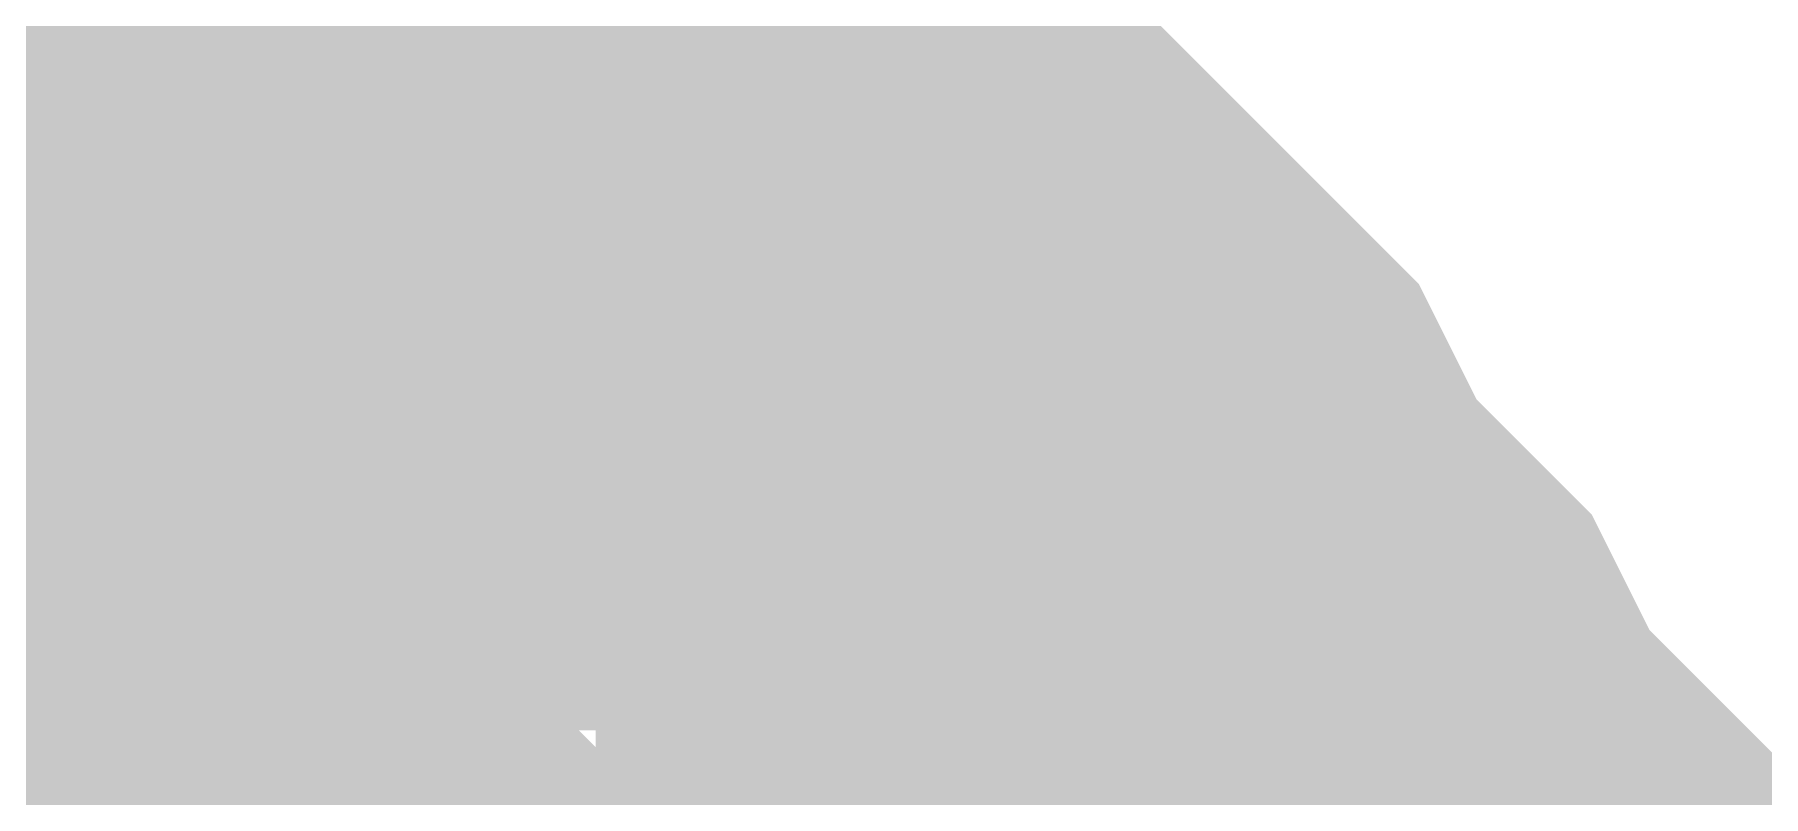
# Model space of a CAD drawing. Header units: inches. Extents: x 0 to 841, y 0 to 594.
# Drawn here: x 520.178 to 520.852, y 110.366 to 110.663 of the extents above; entities that cross this region are included whole.
import ezdxf

# ---------------------------------------------------------------- set-up
doc = ezdxf.new("R2010")
doc.units = ezdxf.units.IN
doc.layers.add('Sheet', color=255, linetype='Continuous')

msp = doc.modelspace()

# ---------------------------------------------------------------- linework, layer by layer
at = {"layer": 'Sheet'}
for points in [[(520.01055, 114.99093, 0.7493, 0.7493, 0), (520.01055, 109.98253, 0.7493, 0.7493, 0)], [(520.01055, 110.74614, 0.29972, 0.29972, 0), (520.05546, 110.74614, 0.29972, 0.29972, 0), (520.07792, 110.74614, 0.29972, 0.29972, 0), (520.12284, 110.74614, 0.29972, 0.29972, 0), (520.16775, 110.72368, 0.29972, 0.29972, 0), (520.19021, 110.72368, 0.29972, 0.29972, 0), (520.23513, 110.70123, 0.29972, 0.29972, 0), (520.25758, 110.70123, 0.29972, 0.29972, 0), (520.3025, 110.67877, 0.29972, 0.29972, 0), (520.32496, 110.67877, 0.29972, 0.29972, 0), (520.36987, 110.65631, 0.29972, 0.29972, 0), (520.39233, 110.63385, 0.29972, 0.29972, 0), (520.43725, 110.61139, 0.29972, 0.29972, 0), (520.4597, 110.58893, 0.29972, 0.29972, 0), (520.48216, 110.56647, 0.29972, 0.29972, 0), (520.52708, 110.54401, 0.29972, 0.29972, 0), (520.54954, 110.52155, 0.29972, 0.29972, 0), (520.57199, 110.49909, 0.29972, 0.29972, 0), (520.59445, 110.47663, 0.29972, 0.29972, 0), (520.61691, 110.43172, 0.29972, 0.29972, 0), (520.63937, 110.40926, 0.29972, 0.29972, 0), (520.66182, 110.3868, 0.29972, 0.29972, 0), (520.68428, 110.34188, 0.29972, 0.29972, 0), (520.70674, 110.31942, 0.29972, 0.29972, 0), (520.70674, 110.2745, 0.29972, 0.29972, 0), (520.7292, 110.25204, 0.29972, 0.29972, 0), (520.7292, 110.20712, 0.29972, 0.29972, 0)], [(520.01055, 110.74614, 0.29972, 0.29972, 0), (520.05546, 110.74614, 0.29972, 0.29972, 0), (520.07792, 110.74614, 0.29972, 0.29972, 0), (520.12284, 110.74614, 0.29972, 0.29972, 0), (520.16775, 110.72368, 0.29972, 0.29972, 0), (520.19021, 110.72368, 0.29972, 0.29972, 0), (520.23513, 110.70123, 0.29972, 0.29972, 0), (520.25758, 110.70123, 0.29972, 0.29972, 0), (520.3025, 110.67877, 0.29972, 0.29972, 0), (520.32496, 110.67877, 0.29972, 0.29972, 0), (520.36987, 110.65631, 0.29972, 0.29972, 0), (520.39233, 110.63385, 0.29972, 0.29972, 0), (520.43725, 110.61139, 0.29972, 0.29972, 0), (520.4597, 110.58893, 0.29972, 0.29972, 0), (520.48216, 110.56647, 0.29972, 0.29972, 0), (520.52708, 110.54401, 0.29972, 0.29972, 0), (520.54954, 110.52155, 0.29972, 0.29972, 0), (520.57199, 110.49909, 0.29972, 0.29972, 0), (520.59445, 110.47663, 0.29972, 0.29972, 0), (520.61691, 110.43172, 0.29972, 0.29972, 0), (520.63937, 110.40926, 0.29972, 0.29972, 0), (520.66182, 110.3868, 0.29972, 0.29972, 0), (520.68428, 110.34188, 0.29972, 0.29972, 0), (520.70674, 110.31942, 0.29972, 0.29972, 0), (520.70674, 110.2745, 0.29972, 0.29972, 0), (520.7292, 110.25204, 0.29972, 0.29972, 0), (520.7292, 110.20712, 0.29972, 0.29972, 0)], [(520.01055, 110.74614, 0.29972, 0.29972, 0), (520.05546, 110.74614, 0.29972, 0.29972, 0), (520.07792, 110.74614, 0.29972, 0.29972, 0), (520.12284, 110.74614, 0.29972, 0.29972, 0), (520.16775, 110.72368, 0.29972, 0.29972, 0), (520.19021, 110.72368, 0.29972, 0.29972, 0), (520.23513, 110.70123, 0.29972, 0.29972, 0), (520.25758, 110.70123, 0.29972, 0.29972, 0), (520.3025, 110.67877, 0.29972, 0.29972, 0), (520.32496, 110.67877, 0.29972, 0.29972, 0), (520.36987, 110.65631, 0.29972, 0.29972, 0), (520.39233, 110.63385, 0.29972, 0.29972, 0), (520.43725, 110.61139, 0.29972, 0.29972, 0), (520.4597, 110.58893, 0.29972, 0.29972, 0), (520.48216, 110.56647, 0.29972, 0.29972, 0), (520.52708, 110.54401, 0.29972, 0.29972, 0), (520.54954, 110.52155, 0.29972, 0.29972, 0), (520.57199, 110.49909, 0.29972, 0.29972, 0), (520.59445, 110.47663, 0.29972, 0.29972, 0), (520.61691, 110.43172, 0.29972, 0.29972, 0), (520.63937, 110.40926, 0.29972, 0.29972, 0), (520.66182, 110.3868, 0.29972, 0.29972, 0), (520.68428, 110.34188, 0.29972, 0.29972, 0), (520.70674, 110.31942, 0.29972, 0.29972, 0), (520.70674, 110.2745, 0.29972, 0.29972, 0), (520.7292, 110.25204, 0.29972, 0.29972, 0), (520.7292, 110.20712, 0.29972, 0.29972, 0)], [(520.01055, 110.74614, 0.29972, 0.29972, 0), (520.05546, 110.74614, 0.29972, 0.29972, 0), (520.07792, 110.74614, 0.29972, 0.29972, 0), (520.12284, 110.74614, 0.29972, 0.29972, 0), (520.16775, 110.72368, 0.29972, 0.29972, 0), (520.19021, 110.72368, 0.29972, 0.29972, 0), (520.23513, 110.70123, 0.29972, 0.29972, 0), (520.25758, 110.70123, 0.29972, 0.29972, 0), (520.3025, 110.67877, 0.29972, 0.29972, 0), (520.32496, 110.67877, 0.29972, 0.29972, 0), (520.36987, 110.65631, 0.29972, 0.29972, 0), (520.39233, 110.63385, 0.29972, 0.29972, 0), (520.43725, 110.61139, 0.29972, 0.29972, 0), (520.4597, 110.58893, 0.29972, 0.29972, 0), (520.48216, 110.56647, 0.29972, 0.29972, 0), (520.52708, 110.54401, 0.29972, 0.29972, 0), (520.54954, 110.52155, 0.29972, 0.29972, 0), (520.57199, 110.49909, 0.29972, 0.29972, 0), (520.59445, 110.47663, 0.29972, 0.29972, 0), (520.61691, 110.43172, 0.29972, 0.29972, 0), (520.63937, 110.40926, 0.29972, 0.29972, 0), (520.66182, 110.3868, 0.29972, 0.29972, 0), (520.68428, 110.34188, 0.29972, 0.29972, 0), (520.70674, 110.31942, 0.29972, 0.29972, 0), (520.70674, 110.2745, 0.29972, 0.29972, 0), (520.7292, 110.25204, 0.29972, 0.29972, 0), (520.7292, 110.20712, 0.29972, 0.29972, 0)], [(520.01055, 110.74614, 0.29972, 0.29972, 0), (520.05546, 110.74614, 0.29972, 0.29972, 0), (520.07792, 110.74614, 0.29972, 0.29972, 0), (520.12284, 110.74614, 0.29972, 0.29972, 0), (520.16775, 110.72368, 0.29972, 0.29972, 0), (520.19021, 110.72368, 0.29972, 0.29972, 0), (520.23513, 110.70123, 0.29972, 0.29972, 0), (520.25758, 110.70123, 0.29972, 0.29972, 0), (520.3025, 110.67877, 0.29972, 0.29972, 0), (520.32496, 110.67877, 0.29972, 0.29972, 0), (520.36987, 110.65631, 0.29972, 0.29972, 0), (520.39233, 110.63385, 0.29972, 0.29972, 0), (520.43725, 110.61139, 0.29972, 0.29972, 0), (520.4597, 110.58893, 0.29972, 0.29972, 0), (520.48216, 110.56647, 0.29972, 0.29972, 0), (520.52708, 110.54401, 0.29972, 0.29972, 0), (520.54954, 110.52155, 0.29972, 0.29972, 0), (520.57199, 110.49909, 0.29972, 0.29972, 0), (520.59445, 110.47663, 0.29972, 0.29972, 0), (520.61691, 110.43172, 0.29972, 0.29972, 0), (520.63937, 110.40926, 0.29972, 0.29972, 0), (520.66182, 110.3868, 0.29972, 0.29972, 0), (520.68428, 110.34188, 0.29972, 0.29972, 0), (520.70674, 110.31942, 0.29972, 0.29972, 0), (520.70674, 110.2745, 0.29972, 0.29972, 0), (520.7292, 110.25204, 0.29972, 0.29972, 0), (520.7292, 110.20712, 0.29972, 0.29972, 0)], [(520.19021, 110.72368, 0.09906, 0.09906, 0), (520.23513, 110.70123, 0.09906, 0.09906, 0), (520.25758, 110.70123, 0.09906, 0.09906, 0), (520.3025, 110.67877, 0.09906, 0.09906, 0), (520.32496, 110.67877, 0.09906, 0.09906, 0), (520.36987, 110.65631, 0.09906, 0.09906, 0), (520.39233, 110.63385, 0.09906, 0.09906, 0), (520.43725, 110.61139, 0.09906, 0.09906, 0), (520.4597, 110.58893, 0.09906, 0.09906, 0), (520.48216, 110.56647, 0.09906, 0.09906, 0), (520.52708, 110.54401, 0.09906, 0.09906, 0), (520.54954, 110.52155, 0.09906, 0.09906, 0), (520.57199, 110.49909, 0.09906, 0.09906, 0), (520.59445, 110.47663, 0.09906, 0.09906, 0), (520.61691, 110.43172, 0.09906, 0.09906, 0), (520.63937, 110.40926, 0.09906, 0.09906, 0), (520.66182, 110.3868, 0.09906, 0.09906, 0), (520.68428, 110.34188, 0.09906, 0.09906, 0), (520.70674, 110.31942, 0.09906, 0.09906, 0), (520.70674, 110.2745, 0.09906, 0.09906, 0)], [(520.19021, 110.72368, 0.09906, 0.09906, 0), (520.23513, 110.70123, 0.09906, 0.09906, 0), (520.25758, 110.70123, 0.09906, 0.09906, 0), (520.3025, 110.67877, 0.09906, 0.09906, 0), (520.32496, 110.67877, 0.09906, 0.09906, 0), (520.36987, 110.65631, 0.09906, 0.09906, 0), (520.39233, 110.63385, 0.09906, 0.09906, 0), (520.43725, 110.61139, 0.09906, 0.09906, 0), (520.4597, 110.58893, 0.09906, 0.09906, 0), (520.48216, 110.56647, 0.09906, 0.09906, 0), (520.52708, 110.54401, 0.09906, 0.09906, 0), (520.54954, 110.52155, 0.09906, 0.09906, 0), (520.57199, 110.49909, 0.09906, 0.09906, 0), (520.59445, 110.47663, 0.09906, 0.09906, 0), (520.61691, 110.43172, 0.09906, 0.09906, 0), (520.63937, 110.40926, 0.09906, 0.09906, 0), (520.66182, 110.3868, 0.09906, 0.09906, 0), (520.68428, 110.34188, 0.09906, 0.09906, 0), (520.70674, 110.31942, 0.09906, 0.09906, 0), (520.70674, 110.2745, 0.09906, 0.09906, 0)], [(520.19021, 110.72368, 0.09906, 0.09906, 0), (520.23513, 110.70123, 0.09906, 0.09906, 0), (520.25758, 110.70123, 0.09906, 0.09906, 0), (520.3025, 110.67877, 0.09906, 0.09906, 0), (520.32496, 110.67877, 0.09906, 0.09906, 0), (520.36987, 110.65631, 0.09906, 0.09906, 0), (520.39233, 110.63385, 0.09906, 0.09906, 0), (520.43725, 110.61139, 0.09906, 0.09906, 0), (520.4597, 110.58893, 0.09906, 0.09906, 0), (520.48216, 110.56647, 0.09906, 0.09906, 0), (520.52708, 110.54401, 0.09906, 0.09906, 0), (520.54954, 110.52155, 0.09906, 0.09906, 0), (520.57199, 110.49909, 0.09906, 0.09906, 0), (520.59445, 110.47663, 0.09906, 0.09906, 0), (520.61691, 110.43172, 0.09906, 0.09906, 0), (520.63937, 110.40926, 0.09906, 0.09906, 0), (520.66182, 110.3868, 0.09906, 0.09906, 0), (520.68428, 110.34188, 0.09906, 0.09906, 0), (520.70674, 110.31942, 0.09906, 0.09906, 0), (520.70674, 110.2745, 0.09906, 0.09906, 0)], [(520.19021, 110.72368, 0.09906, 0.09906, 0), (520.23513, 110.70123, 0.09906, 0.09906, 0), (520.25758, 110.70123, 0.09906, 0.09906, 0), (520.3025, 110.67877, 0.09906, 0.09906, 0), (520.32496, 110.67877, 0.09906, 0.09906, 0), (520.36987, 110.65631, 0.09906, 0.09906, 0), (520.39233, 110.63385, 0.09906, 0.09906, 0), (520.43725, 110.61139, 0.09906, 0.09906, 0), (520.4597, 110.58893, 0.09906, 0.09906, 0), (520.48216, 110.56647, 0.09906, 0.09906, 0), (520.52708, 110.54401, 0.09906, 0.09906, 0), (520.54954, 110.52155, 0.09906, 0.09906, 0), (520.57199, 110.49909, 0.09906, 0.09906, 0), (520.59445, 110.47663, 0.09906, 0.09906, 0), (520.61691, 110.43172, 0.09906, 0.09906, 0), (520.63937, 110.40926, 0.09906, 0.09906, 0), (520.66182, 110.3868, 0.09906, 0.09906, 0), (520.68428, 110.34188, 0.09906, 0.09906, 0), (520.70674, 110.31942, 0.09906, 0.09906, 0), (520.70674, 110.2745, 0.09906, 0.09906, 0)], [(520.19021, 110.72368, 0.09906, 0.09906, 0), (520.23513, 110.70123, 0.09906, 0.09906, 0), (520.25758, 110.70123, 0.09906, 0.09906, 0), (520.3025, 110.67877, 0.09906, 0.09906, 0), (520.32496, 110.67877, 0.09906, 0.09906, 0), (520.36987, 110.65631, 0.09906, 0.09906, 0), (520.39233, 110.63385, 0.09906, 0.09906, 0), (520.43725, 110.61139, 0.09906, 0.09906, 0), (520.4597, 110.58893, 0.09906, 0.09906, 0), (520.48216, 110.56647, 0.09906, 0.09906, 0), (520.52708, 110.54401, 0.09906, 0.09906, 0), (520.54954, 110.52155, 0.09906, 0.09906, 0), (520.57199, 110.49909, 0.09906, 0.09906, 0), (520.59445, 110.47663, 0.09906, 0.09906, 0), (520.61691, 110.43172, 0.09906, 0.09906, 0), (520.63937, 110.40926, 0.09906, 0.09906, 0), (520.66182, 110.3868, 0.09906, 0.09906, 0), (520.68428, 110.34188, 0.09906, 0.09906, 0), (520.70674, 110.31942, 0.09906, 0.09906, 0), (520.70674, 110.2745, 0.09906, 0.09906, 0)], [(520.01055, 110.49909, 0.29972, 0.29972, 0), (520.03301, 110.49909, 0.29972, 0.29972, 0), (520.05546, 110.49909, 0.29972, 0.29972, 0), (520.07792, 110.49909, 0.29972, 0.29972, 0), (520.10038, 110.49909, 0.29972, 0.29972, 0), (520.12284, 110.47663, 0.29972, 0.29972, 0), (520.14529, 110.47663, 0.29972, 0.29972, 0), (520.19021, 110.47663, 0.29972, 0.29972, 0), (520.21267, 110.45417, 0.29972, 0.29972, 0), (520.21267, 110.45417, 0.29972, 0.29972, 0), (520.23513, 110.43172, 0.29972, 0.29972, 0), (520.25758, 110.43172, 0.29972, 0.29972, 0), (520.28004, 110.40926, 0.29972, 0.29972, 0), (520.3025, 110.40926, 0.29972, 0.29972, 0), (520.32496, 110.3868, 0.29972, 0.29972, 0), (520.34741, 110.36434, 0.29972, 0.29972, 0), (520.34741, 110.34188, 0.29972, 0.29972, 0), (520.36987, 110.34188, 0.29972, 0.29972, 0), (520.39233, 110.31942, 0.29972, 0.29972, 0), (520.41479, 110.29696, 0.29972, 0.29972, 0), (520.41479, 110.2745, 0.29972, 0.29972, 0), (520.43725, 110.25204, 0.29972, 0.29972, 0), (520.43725, 110.22958, 0.29972, 0.29972, 0), (520.4597, 110.20712, 0.29972, 0.29972, 0)], [(520.01055, 110.49909, 0.29972, 0.29972, 0), (520.03301, 110.49909, 0.29972, 0.29972, 0), (520.05546, 110.49909, 0.29972, 0.29972, 0), (520.07792, 110.49909, 0.29972, 0.29972, 0), (520.10038, 110.49909, 0.29972, 0.29972, 0), (520.12284, 110.47663, 0.29972, 0.29972, 0), (520.14529, 110.47663, 0.29972, 0.29972, 0), (520.19021, 110.47663, 0.29972, 0.29972, 0), (520.21267, 110.45417, 0.29972, 0.29972, 0), (520.21267, 110.45417, 0.29972, 0.29972, 0), (520.23513, 110.43172, 0.29972, 0.29972, 0), (520.25758, 110.43172, 0.29972, 0.29972, 0), (520.28004, 110.40926, 0.29972, 0.29972, 0), (520.3025, 110.40926, 0.29972, 0.29972, 0), (520.32496, 110.3868, 0.29972, 0.29972, 0), (520.34741, 110.36434, 0.29972, 0.29972, 0), (520.34741, 110.34188, 0.29972, 0.29972, 0), (520.36987, 110.34188, 0.29972, 0.29972, 0), (520.39233, 110.31942, 0.29972, 0.29972, 0), (520.41479, 110.29696, 0.29972, 0.29972, 0), (520.41479, 110.2745, 0.29972, 0.29972, 0), (520.43725, 110.25204, 0.29972, 0.29972, 0), (520.43725, 110.22958, 0.29972, 0.29972, 0), (520.4597, 110.20712, 0.29972, 0.29972, 0)], [(520.01055, 110.49909, 0.29972, 0.29972, 0), (520.03301, 110.49909, 0.29972, 0.29972, 0), (520.05546, 110.49909, 0.29972, 0.29972, 0), (520.07792, 110.49909, 0.29972, 0.29972, 0), (520.10038, 110.49909, 0.29972, 0.29972, 0), (520.12284, 110.47663, 0.29972, 0.29972, 0), (520.14529, 110.47663, 0.29972, 0.29972, 0), (520.19021, 110.47663, 0.29972, 0.29972, 0), (520.21267, 110.45417, 0.29972, 0.29972, 0), (520.21267, 110.45417, 0.29972, 0.29972, 0), (520.23513, 110.43172, 0.29972, 0.29972, 0), (520.25758, 110.43172, 0.29972, 0.29972, 0), (520.28004, 110.40926, 0.29972, 0.29972, 0), (520.3025, 110.40926, 0.29972, 0.29972, 0), (520.32496, 110.3868, 0.29972, 0.29972, 0), (520.34741, 110.36434, 0.29972, 0.29972, 0), (520.34741, 110.34188, 0.29972, 0.29972, 0), (520.36987, 110.34188, 0.29972, 0.29972, 0), (520.39233, 110.31942, 0.29972, 0.29972, 0), (520.41479, 110.29696, 0.29972, 0.29972, 0), (520.41479, 110.2745, 0.29972, 0.29972, 0), (520.43725, 110.25204, 0.29972, 0.29972, 0), (520.43725, 110.22958, 0.29972, 0.29972, 0), (520.4597, 110.20712, 0.29972, 0.29972, 0)], [(520.12284, 110.47663, 0.09906, 0.09906, 0), (520.14529, 110.47663, 0.09906, 0.09906, 0), (520.19021, 110.47663, 0.09906, 0.09906, 0), (520.21267, 110.45417, 0.09906, 0.09906, 0), (520.21267, 110.45417, 0.09906, 0.09906, 0), (520.23513, 110.43172, 0.09906, 0.09906, 0), (520.25758, 110.43172, 0.09906, 0.09906, 0), (520.28004, 110.40926, 0.09906, 0.09906, 0), (520.3025, 110.40926, 0.09906, 0.09906, 0), (520.32496, 110.3868, 0.09906, 0.09906, 0), (520.34741, 110.36434, 0.09906, 0.09906, 0), (520.34741, 110.34188, 0.09906, 0.09906, 0), (520.36987, 110.34188, 0.09906, 0.09906, 0), (520.39233, 110.31942, 0.09906, 0.09906, 0), (520.41479, 110.29696, 0.09906, 0.09906, 0)], [(520.12284, 110.47663, 0.09906, 0.09906, 0), (520.14529, 110.47663, 0.09906, 0.09906, 0), (520.19021, 110.47663, 0.09906, 0.09906, 0), (520.21267, 110.45417, 0.09906, 0.09906, 0), (520.21267, 110.45417, 0.09906, 0.09906, 0), (520.23513, 110.43172, 0.09906, 0.09906, 0), (520.25758, 110.43172, 0.09906, 0.09906, 0), (520.28004, 110.40926, 0.09906, 0.09906, 0), (520.3025, 110.40926, 0.09906, 0.09906, 0), (520.32496, 110.3868, 0.09906, 0.09906, 0), (520.34741, 110.36434, 0.09906, 0.09906, 0), (520.34741, 110.34188, 0.09906, 0.09906, 0), (520.36987, 110.34188, 0.09906, 0.09906, 0), (520.39233, 110.31942, 0.09906, 0.09906, 0), (520.41479, 110.29696, 0.09906, 0.09906, 0)], [(520.12284, 110.47663, 0.09906, 0.09906, 0), (520.14529, 110.47663, 0.09906, 0.09906, 0), (520.19021, 110.47663, 0.09906, 0.09906, 0), (520.21267, 110.45417, 0.09906, 0.09906, 0), (520.21267, 110.45417, 0.09906, 0.09906, 0), (520.23513, 110.43172, 0.09906, 0.09906, 0), (520.25758, 110.43172, 0.09906, 0.09906, 0), (520.28004, 110.40926, 0.09906, 0.09906, 0), (520.3025, 110.40926, 0.09906, 0.09906, 0), (520.32496, 110.3868, 0.09906, 0.09906, 0), (520.34741, 110.36434, 0.09906, 0.09906, 0), (520.34741, 110.34188, 0.09906, 0.09906, 0), (520.36987, 110.34188, 0.09906, 0.09906, 0), (520.39233, 110.31942, 0.09906, 0.09906, 0), (520.41479, 110.29696, 0.09906, 0.09906, 0)]]:
    msp.add_lwpolyline(points, format="xyseb", dxfattribs=at)
msp.add_lwpolyline([(519.74602, 109.99996, 0.508, 0.508, 1), (520.25402, 109.99996, 0.508, 0.508, 1)], format="xyseb", close=True, dxfattribs=at)

doc.saveas('drawing.dxf')
